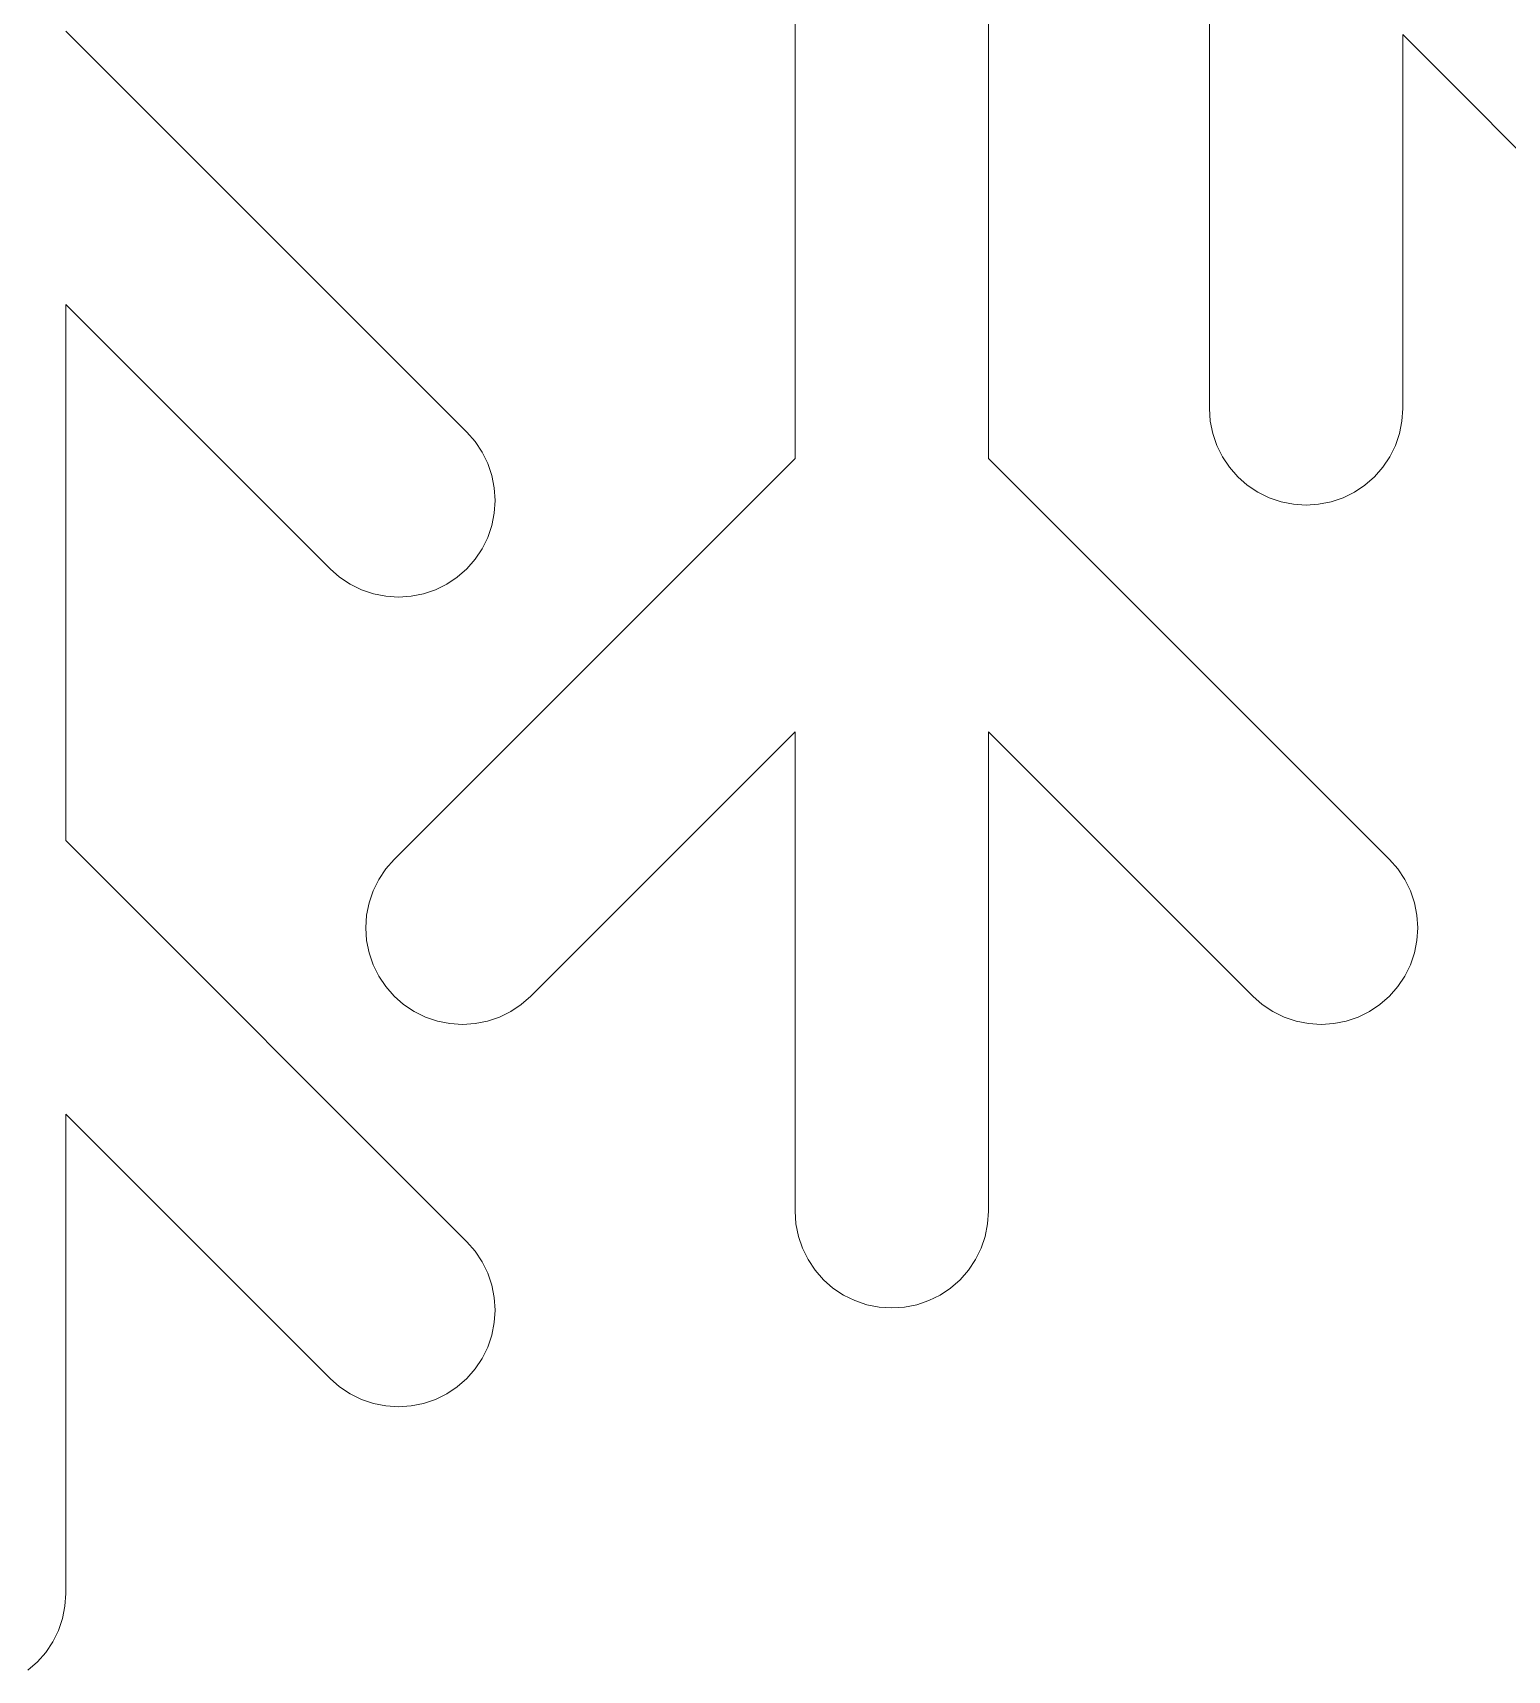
# Model space of a CAD drawing. Header units: centimetres. Extents: x -75 to 51, y -4 to 64.
# Drawn here: x -61.25 to -55.27, y 0.02 to 6.66 of the extents above; entities that cross this region are included whole.
import ezdxf

# ---------------------------------------------------------------- set-up
doc = ezdxf.new("R2010")
doc.units = ezdxf.units.CM
doc.header["$MEASUREMENT"] = 0
doc.layers.add('layer 1', color=7, linetype='Continuous')

msp = doc.modelspace()

# ---------------------------------------------------------------- linework, layer by layer
at = {"layer": 'layer 1', "color": 1, "lineweight": 20}
for points in [[(-58.16007, 9.11624), (-58.16007, 9.11624), (-58.16007, 4.93534), (-58.16007, 4.93534)], [(-57.37651, 4.93534), (-57.37651, 4.93534), (-57.37651, 8.33266), (-57.37651, 8.33266)], [(-56.48059, 7.43676), (-56.48059, 7.43676), (-56.48059, 5.13779), (-56.48059, 5.13779)], [(-59.49079, 5.04176), (-59.49079, 5.04176), (-61.11639, 6.66737), (-61.11639, 6.66737)], [(-55.69703, 5.13779), (-55.69703, 5.13779), (-55.69703, 6.6532), (-55.69703, 6.6532)], [(-55.69703, 6.6532), (-55.69703, 6.6532), (-54.97424, 5.9304), (-54.97424, 5.9304)], [(-61.11639, 3.38623), (-61.11639, 3.38623), (-61.11639, 5.55926), (-61.11639, 5.55926)], [(-61.11639, 5.55926), (-61.11639, 5.55926), (-60.04485, 4.48771), (-60.04485, 4.48771)], [(-56.48059, 5.13779), (-56.48059, 5.13779), (-56.47722, 5.08664), (-56.47722, 5.08664)], [(-55.70038, 5.08664), (-55.70038, 5.08664), (-55.69703, 5.13779), (-55.69703, 5.13779)], [(-56.47722, 5.08664), (-56.47722, 5.08664), (-56.46721, 5.03638), (-56.46721, 5.03638)], [(-55.71038, 5.03638), (-55.71038, 5.03638), (-55.70038, 5.08664), (-55.70038, 5.08664)], [(-59.45699, 5.00322), (-59.45699, 5.00322), (-59.49079, 5.04176), (-59.49079, 5.04176)], [(-59.42853, 4.96063), (-59.42853, 4.96063), (-59.45699, 5.00322), (-59.45699, 5.00322)], [(-56.46721, 5.03638), (-56.46721, 5.03638), (-56.45075, 4.98786), (-56.45075, 4.98786)], [(-56.45075, 4.98786), (-56.45075, 4.98786), (-56.4281, 4.94189), (-56.4281, 4.94189)], [(-55.74949, 4.94189), (-55.74949, 4.94189), (-55.72685, 4.98786), (-55.72685, 4.98786)], [(-55.72685, 4.98786), (-55.72685, 4.98786), (-55.71038, 5.03638), (-55.71038, 5.03638)], [(-58.16007, 4.93534), (-58.16007, 4.93534), (-59.78567, 3.30975), (-59.78567, 3.30975)], [(-59.40587, 4.91466), (-59.40587, 4.91466), (-59.42853, 4.96063), (-59.42853, 4.96063)], [(-59.38939, 4.86614), (-59.38939, 4.86614), (-59.40587, 4.91466), (-59.40587, 4.91466)], [(-55.75091, 3.30975), (-55.75091, 3.30975), (-57.37651, 4.93534), (-57.37651, 4.93534)], [(-56.4281, 4.94189), (-56.4281, 4.94189), (-56.39961, 4.89928), (-56.39961, 4.89928)], [(-55.77796, 4.89928), (-55.77796, 4.89928), (-55.74949, 4.94189), (-55.74949, 4.94189)], [(-59.37939, 4.81585), (-59.37939, 4.81585), (-59.38939, 4.86614), (-59.38939, 4.86614)], [(-56.39961, 4.89928), (-56.39961, 4.89928), (-56.36581, 4.86076), (-56.36581, 4.86076)], [(-56.36581, 4.86076), (-56.36581, 4.86076), (-56.32731, 4.82696), (-56.32731, 4.82696)], [(-55.85029, 4.82696), (-55.85029, 4.82696), (-55.81178, 4.86076), (-55.81178, 4.86076)], [(-55.81178, 4.86076), (-55.81178, 4.86076), (-55.77796, 4.89928), (-55.77796, 4.89928)], [(-59.37604, 4.76474), (-59.37604, 4.76474), (-59.37939, 4.81585), (-59.37939, 4.81585)], [(-56.32731, 4.82696), (-56.32731, 4.82696), (-56.2847, 4.7985), (-56.2847, 4.7985)], [(-56.2847, 4.7985), (-56.2847, 4.7985), (-56.23873, 4.77581), (-56.23873, 4.77581)], [(-55.93887, 4.77581), (-55.93887, 4.77581), (-55.89292, 4.7985), (-55.89292, 4.7985)], [(-55.89292, 4.7985), (-55.89292, 4.7985), (-55.85029, 4.82696), (-55.85029, 4.82696)], [(-59.38939, 4.66333), (-59.38939, 4.66333), (-59.37939, 4.71359), (-59.37939, 4.71359)], [(-59.37939, 4.71359), (-59.37939, 4.71359), (-59.37604, 4.76474), (-59.37604, 4.76474)], [(-56.23873, 4.77581), (-56.23873, 4.77581), (-56.19019, 4.75935), (-56.19019, 4.75935)], [(-56.19019, 4.75935), (-56.19019, 4.75935), (-56.13993, 4.74934), (-56.13993, 4.74934)], [(-56.13993, 4.74934), (-56.13993, 4.74934), (-56.08881, 4.74596), (-56.08881, 4.74596)], [(-56.08881, 4.74599), (-56.08881, 4.74599), (-56.03766, 4.74938), (-56.03766, 4.74938)], [(-56.03766, 4.74934), (-56.03766, 4.74934), (-55.9874, 4.75935), (-55.9874, 4.75935)], [(-55.9874, 4.75935), (-55.9874, 4.75935), (-55.93887, 4.77581), (-55.93887, 4.77581)], [(-59.40587, 4.6148), (-59.40587, 4.6148), (-59.38939, 4.66333), (-59.38939, 4.66333)], [(-59.42853, 4.56886), (-59.42853, 4.56886), (-59.40587, 4.6148), (-59.40587, 4.6148)], [(-59.49079, 4.48771), (-59.49079, 4.48771), (-59.45699, 4.52625), (-59.45699, 4.52625)], [(-59.45699, 4.52625), (-59.45699, 4.52625), (-59.42853, 4.56886), (-59.42853, 4.56886)], [(-60.04485, 4.48771), (-60.04485, 4.48771), (-60.00632, 4.45391), (-60.00632, 4.45391)], [(-60.00632, 4.45391), (-60.00632, 4.45391), (-59.9637, 4.42544), (-59.9637, 4.42544)], [(-59.57192, 4.42544), (-59.57192, 4.42544), (-59.52932, 4.45391), (-59.52932, 4.45391)], [(-59.52932, 4.45391), (-59.52932, 4.45391), (-59.49079, 4.48771), (-59.49079, 4.48771)], [(-59.9637, 4.42544), (-59.9637, 4.42544), (-59.91775, 4.40279), (-59.91775, 4.40279)], [(-59.91775, 4.40279), (-59.91775, 4.40279), (-59.86922, 4.3863), (-59.86922, 4.3863)], [(-59.86922, 4.3863), (-59.86922, 4.3863), (-59.81895, 4.3763), (-59.81895, 4.3763)], [(-59.71668, 4.3763), (-59.71668, 4.3763), (-59.66642, 4.3863), (-59.66642, 4.3863)], [(-59.66642, 4.3863), (-59.66642, 4.3863), (-59.61789, 4.40279), (-59.61789, 4.40279)], [(-59.61789, 4.40279), (-59.61789, 4.40279), (-59.57192, 4.42544), (-59.57192, 4.42544)], [(-59.81895, 4.3763), (-59.81895, 4.3763), (-59.76782, 4.37293), (-59.76782, 4.37293)], [(-59.76782, 4.37295), (-59.76782, 4.37295), (-59.71668, 4.37633), (-59.71668, 4.37633)], [(-59.23162, 2.75568), (-59.23162, 2.75568), (-58.16007, 3.82723), (-58.16007, 3.82723)], [(-58.16007, 3.82723), (-58.16007, 3.82723), (-58.16007, 1.8837), (-58.16007, 1.8837)], [(-57.37651, 1.8837), (-57.37651, 1.8837), (-57.37651, 3.82723), (-57.37651, 3.82723)], [(-57.37651, 3.82723), (-57.37651, 3.82723), (-56.30497, 2.75568), (-56.30497, 2.75568)], [(-59.49079, 1.76063), (-59.49079, 1.76063), (-61.11639, 3.38623), (-61.11639, 3.38623)], [(-59.81946, 3.27122), (-59.81946, 3.27122), (-59.84793, 3.2286), (-59.84793, 3.2286)], [(-59.78567, 3.30975), (-59.78567, 3.30975), (-59.81946, 3.27122), (-59.81946, 3.27122)], [(-55.71711, 3.27122), (-55.71711, 3.27122), (-55.75091, 3.30975), (-55.75091, 3.30975)], [(-55.68865, 3.2286), (-55.68865, 3.2286), (-55.71711, 3.27122), (-55.71711, 3.27122)], [(-59.84793, 3.2286), (-59.84793, 3.2286), (-59.8706, 3.18262), (-59.8706, 3.18262)], [(-55.66597, 3.18262), (-55.66597, 3.18262), (-55.68865, 3.2286), (-55.68865, 3.2286)], [(-59.88707, 3.13411), (-59.88707, 3.13411), (-59.89706, 3.08386), (-59.89706, 3.08386)], [(-59.8706, 3.18262), (-59.8706, 3.18262), (-59.88707, 3.13411), (-59.88707, 3.13411)], [(-55.6495, 3.13411), (-55.6495, 3.13411), (-55.66597, 3.18262), (-55.66597, 3.18262)], [(-55.63949, 3.08386), (-55.63949, 3.08386), (-55.6495, 3.13411), (-55.6495, 3.13411)], [(-59.89706, 3.08386), (-59.89706, 3.08386), (-59.90042, 3.03271), (-59.90042, 3.03271)], [(-55.63616, 3.03271), (-55.63616, 3.03271), (-55.63949, 3.08386), (-55.63949, 3.08386)], [(-59.90042, 3.03271), (-59.90042, 3.03271), (-59.89706, 2.98155), (-59.89706, 2.98155)], [(-55.63949, 2.98155), (-55.63949, 2.98155), (-55.63616, 3.03271), (-55.63616, 3.03271)], [(-59.89706, 2.98155), (-59.89706, 2.98155), (-59.88707, 2.9313), (-59.88707, 2.9313)], [(-59.88707, 2.9313), (-59.88707, 2.9313), (-59.8706, 2.88277), (-59.8706, 2.88277)], [(-55.66597, 2.88277), (-55.66597, 2.88277), (-55.6495, 2.9313), (-55.6495, 2.9313)], [(-55.6495, 2.9313), (-55.6495, 2.9313), (-55.63949, 2.98155), (-55.63949, 2.98155)], [(-59.8706, 2.88277), (-59.8706, 2.88277), (-59.84793, 2.83683), (-59.84793, 2.83683)], [(-55.68865, 2.83683), (-55.68865, 2.83683), (-55.66597, 2.88277), (-55.66597, 2.88277)], [(-59.84793, 2.83683), (-59.84793, 2.83683), (-59.81946, 2.79422), (-59.81946, 2.79422)], [(-59.81946, 2.79422), (-59.81946, 2.79422), (-59.78567, 2.75568), (-59.78567, 2.75568)], [(-55.75091, 2.75568), (-55.75091, 2.75568), (-55.71711, 2.79422), (-55.71711, 2.79422)], [(-55.71711, 2.79422), (-55.71711, 2.79422), (-55.68865, 2.83683), (-55.68865, 2.83683)], [(-59.78567, 2.75568), (-59.78567, 2.75568), (-59.74715, 2.72188), (-59.74715, 2.72188)], [(-59.74715, 2.72188), (-59.74715, 2.72188), (-59.70454, 2.69343), (-59.70454, 2.69343)], [(-59.31276, 2.69343), (-59.31276, 2.69343), (-59.27014, 2.72188), (-59.27014, 2.72188)], [(-59.27014, 2.72188), (-59.27014, 2.72188), (-59.23162, 2.75568), (-59.23162, 2.75568)], [(-56.30497, 2.75568), (-56.30497, 2.75568), (-56.26643, 2.72188), (-56.26643, 2.72188)], [(-56.26643, 2.72188), (-56.26643, 2.72188), (-56.22382, 2.69343), (-56.22382, 2.69343)], [(-55.83204, 2.69343), (-55.83204, 2.69343), (-55.78944, 2.72188), (-55.78944, 2.72188)], [(-55.78944, 2.72188), (-55.78944, 2.72188), (-55.75091, 2.75568), (-55.75091, 2.75568)], [(-59.70454, 2.69343), (-59.70454, 2.69343), (-59.65857, 2.67076), (-59.65857, 2.67076)], [(-59.65857, 2.67076), (-59.65857, 2.67076), (-59.61004, 2.65428), (-59.61004, 2.65428)], [(-59.40725, 2.65428), (-59.40725, 2.65428), (-59.35872, 2.67076), (-59.35872, 2.67076)], [(-59.35872, 2.67076), (-59.35872, 2.67076), (-59.31276, 2.69343), (-59.31276, 2.69343)], [(-56.22382, 2.69343), (-56.22382, 2.69343), (-56.17785, 2.67076), (-56.17785, 2.67076)], [(-56.17785, 2.67076), (-56.17785, 2.67076), (-56.12934, 2.65428), (-56.12934, 2.65428)], [(-55.92653, 2.65428), (-55.92653, 2.65428), (-55.87799, 2.67076), (-55.87799, 2.67076)], [(-55.87799, 2.67076), (-55.87799, 2.67076), (-55.83204, 2.69343), (-55.83204, 2.69343)], [(-59.61004, 2.65428), (-59.61004, 2.65428), (-59.55978, 2.64427), (-59.55978, 2.64427)], [(-59.55978, 2.64427), (-59.55978, 2.64427), (-59.50864, 2.6409), (-59.50864, 2.6409)], [(-59.50864, 2.64094), (-59.50864, 2.64094), (-59.45751, 2.6443), (-59.45751, 2.6443)], [(-59.45751, 2.64427), (-59.45751, 2.64427), (-59.40725, 2.65428), (-59.40725, 2.65428)], [(-56.12934, 2.65428), (-56.12934, 2.65428), (-56.07908, 2.64427), (-56.07908, 2.64427)], [(-56.07908, 2.64427), (-56.07908, 2.64427), (-56.02793, 2.6409), (-56.02793, 2.6409)], [(-56.02793, 2.64094), (-56.02793, 2.64094), (-55.97679, 2.6443), (-55.97679, 2.6443)], [(-55.97679, 2.64427), (-55.97679, 2.64427), (-55.92653, 2.65428), (-55.92653, 2.65428)], [(-61.11639, 0.33459), (-61.11639, 0.33459), (-61.11639, 2.27811), (-61.11639, 2.27811)], [(-61.11639, 2.27811), (-61.11639, 2.27811), (-60.04485, 1.20658), (-60.04485, 1.20658)], [(-58.16007, 1.8837), (-58.16007, 1.8837), (-58.1567, 1.83255), (-58.1567, 1.83255)], [(-57.37987, 1.83255), (-57.37987, 1.83255), (-57.37651, 1.8837), (-57.37651, 1.8837)], [(-58.1567, 1.83255), (-58.1567, 1.83255), (-58.14672, 1.78231), (-58.14672, 1.78231)], [(-57.38985, 1.78231), (-57.38985, 1.78231), (-57.37987, 1.83255), (-57.37987, 1.83255)], [(-59.45699, 1.72209), (-59.45699, 1.72209), (-59.49079, 1.76063), (-59.49079, 1.76063)], [(-58.14672, 1.78231), (-58.14672, 1.78231), (-58.13025, 1.73379), (-58.13025, 1.73379)], [(-58.13025, 1.73379), (-58.13025, 1.73379), (-58.10757, 1.68781), (-58.10757, 1.68781)], [(-57.429, 1.68781), (-57.429, 1.68781), (-57.40632, 1.73379), (-57.40632, 1.73379)], [(-57.40632, 1.73379), (-57.40632, 1.73379), (-57.38985, 1.78231), (-57.38985, 1.78231)], [(-59.42853, 1.67948), (-59.42853, 1.67948), (-59.45699, 1.72209), (-59.45699, 1.72209)], [(-59.40587, 1.63351), (-59.40587, 1.63351), (-59.42853, 1.67948), (-59.42853, 1.67948)], [(-58.10757, 1.68781), (-58.10757, 1.68781), (-58.07911, 1.6452), (-58.07911, 1.6452)], [(-57.45747, 1.6452), (-57.45747, 1.6452), (-57.429, 1.68781), (-57.429, 1.68781)], [(-59.38939, 1.58501), (-59.38939, 1.58501), (-59.40587, 1.63351), (-59.40587, 1.63351)], [(-58.07911, 1.6452), (-58.07911, 1.6452), (-58.04532, 1.60668), (-58.04532, 1.60668)], [(-58.04532, 1.60668), (-58.04532, 1.60668), (-58.00678, 1.57288), (-58.00678, 1.57288)], [(-57.52979, 1.57288), (-57.52979, 1.57288), (-57.49125, 1.60668), (-57.49125, 1.60668)], [(-57.49125, 1.60668), (-57.49125, 1.60668), (-57.45747, 1.6452), (-57.45747, 1.6452)], [(-59.37939, 1.53472), (-59.37939, 1.53472), (-59.38939, 1.58501), (-59.38939, 1.58501)], [(-59.37604, 1.4836), (-59.37604, 1.4836), (-59.37939, 1.53472), (-59.37939, 1.53472)], [(-58.00678, 1.57288), (-58.00678, 1.57288), (-57.96418, 1.54441), (-57.96418, 1.54441)], [(-57.96418, 1.54441), (-57.96418, 1.54441), (-57.9182, 1.52174), (-57.9182, 1.52174)], [(-57.61837, 1.52174), (-57.61837, 1.52174), (-57.5724, 1.54441), (-57.5724, 1.54441)], [(-57.5724, 1.54441), (-57.5724, 1.54441), (-57.52979, 1.57288), (-57.52979, 1.57288)], [(-59.37939, 1.43246), (-59.37939, 1.43246), (-59.37604, 1.4836), (-59.37604, 1.4836)], [(-57.9182, 1.52174), (-57.9182, 1.52174), (-57.86969, 1.50528), (-57.86969, 1.50528)], [(-57.86969, 1.50528), (-57.86969, 1.50528), (-57.81943, 1.4953), (-57.81943, 1.4953)], [(-57.81943, 1.4953), (-57.81943, 1.4953), (-57.76828, 1.49192), (-57.76828, 1.49192)], [(-57.76828, 1.49192), (-57.76828, 1.49192), (-57.71715, 1.4953), (-57.71715, 1.4953)], [(-57.71715, 1.4953), (-57.71715, 1.4953), (-57.66689, 1.50528), (-57.66689, 1.50528)], [(-57.66689, 1.50528), (-57.66689, 1.50528), (-57.61837, 1.52174), (-57.61837, 1.52174)], [(-59.38939, 1.3822), (-59.38939, 1.3822), (-59.37939, 1.43246), (-59.37939, 1.43246)], [(-59.42853, 1.28771), (-59.42853, 1.28771), (-59.40587, 1.33365), (-59.40587, 1.33365)], [(-59.40587, 1.33365), (-59.40587, 1.33365), (-59.38939, 1.3822), (-59.38939, 1.3822)], [(-59.45699, 1.24509), (-59.45699, 1.24509), (-59.42853, 1.28771), (-59.42853, 1.28771)], [(-60.04485, 1.20658), (-60.04485, 1.20658), (-60.00632, 1.17279), (-60.00632, 1.17279)], [(-59.52932, 1.17279), (-59.52932, 1.17279), (-59.49079, 1.20658), (-59.49079, 1.20658)], [(-59.49079, 1.20658), (-59.49079, 1.20658), (-59.45699, 1.24509), (-59.45699, 1.24509)], [(-60.00632, 1.17279), (-60.00632, 1.17279), (-59.9637, 1.14432), (-59.9637, 1.14432)], [(-59.9637, 1.14432), (-59.9637, 1.14432), (-59.91775, 1.12164), (-59.91775, 1.12164)], [(-59.61789, 1.12164), (-59.61789, 1.12164), (-59.57192, 1.14432), (-59.57192, 1.14432)], [(-59.57192, 1.14432), (-59.57192, 1.14432), (-59.52932, 1.17279), (-59.52932, 1.17279)], [(-59.91775, 1.12164), (-59.91775, 1.12164), (-59.86922, 1.10518), (-59.86922, 1.10518)], [(-59.86922, 1.10518), (-59.86922, 1.10518), (-59.81895, 1.09516), (-59.81895, 1.09516)], [(-59.81895, 1.09516), (-59.81895, 1.09516), (-59.76782, 1.09177), (-59.76782, 1.09177)], [(-59.76782, 1.09182), (-59.76782, 1.09182), (-59.71668, 1.0952), (-59.71668, 1.0952)], [(-59.71668, 1.09516), (-59.71668, 1.09516), (-59.66642, 1.10518), (-59.66642, 1.10518)], [(-59.66642, 1.10518), (-59.66642, 1.10518), (-59.61789, 1.12164), (-59.61789, 1.12164)], [(-61.11975, 0.28345), (-61.11975, 0.28345), (-61.11639, 0.33459), (-61.11639, 0.33459)], [(-61.12975, 0.23318), (-61.12975, 0.23318), (-61.11975, 0.28345), (-61.11975, 0.28345)], [(-61.14622, 0.18467), (-61.14622, 0.18467), (-61.12975, 0.23318), (-61.12975, 0.23318)], [(-61.19735, 0.0961), (-61.19735, 0.0961), (-61.16888, 0.13869), (-61.16888, 0.13869)], [(-61.16888, 0.13869), (-61.16888, 0.13869), (-61.14622, 0.18467), (-61.14622, 0.18467)], [(-61.23114, 0.05756), (-61.23114, 0.05756), (-61.19735, 0.0961), (-61.19735, 0.0961)], [(-61.26968, 0.02376), (-61.26968, 0.02376), (-61.23114, 0.05756), (-61.23114, 0.05756)]]:
    msp.add_open_spline(points, degree=3, dxfattribs=at)

doc.saveas('drawing.dxf')
